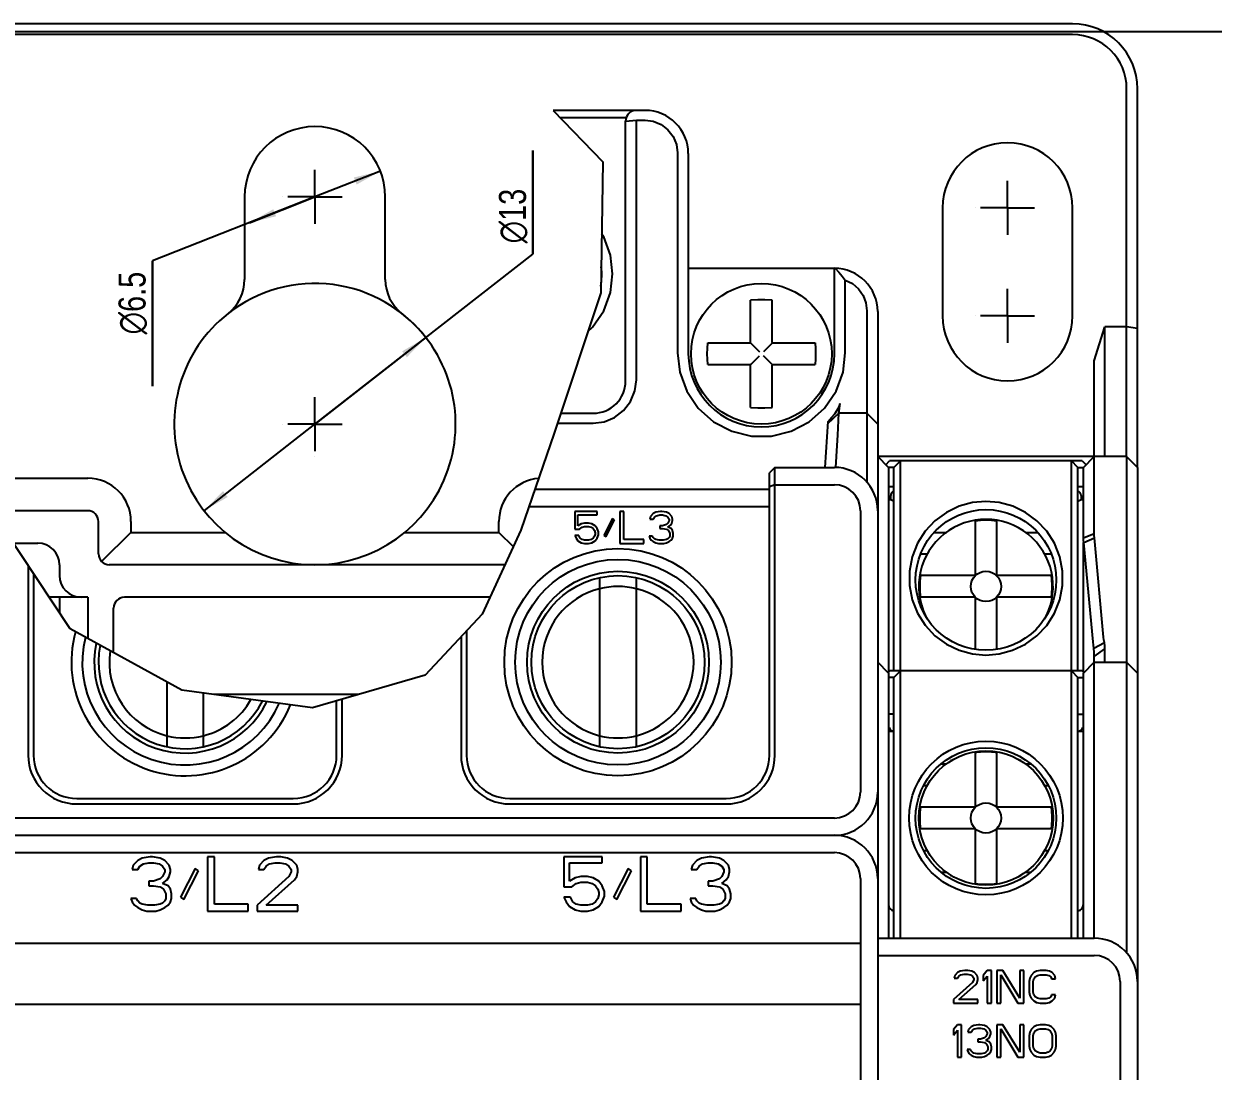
# Model space of a CAD drawing. Header units: millimetres. Extents: x 0 to 6126, y 0 to 4331.
# Drawn here: x 1735.7 to 1790.6, y 2925.1 to 2973.5 of the extents above; entities that cross this region are included whole.
import ezdxf

# ---------------------------------------------------------------- set-up
doc = ezdxf.new("R2010")
doc.units = ezdxf.units.MM
doc.linetypes.add('CENTER', pattern=[2, 1.25, -0.25, 0.25, -0.25])
for name, color, linetype in [('14ALL_DIM', 7, 'Continuous'), ('2ZTD-400-176-1_3_DXF_AXIS', 7, 'Continuous'), ('8ZTD-022-610_DXF_DIMENSION', 7, 'Continuous'), ('8ZTD-022-610DXF_CONTINUOUS_LINE', 7, 'Continuous'), ('8ZTD-024-822DXF_CONTINUOUS_LINE', 7, 'Continuous'), ('8ZTD-315-116DXF_CONTINUOUS_LINE', 7, 'Continuous'), ('8ZTD-557-737DXF_CONTINUOUS_LINE', 7, 'Continuous'), ('8ZTD-571-013DXF_CONTINUOUS_LINE', 7, 'Continuous'), ('8ZTD-574-486DXF_CONTINUOUS_LINE', 7, 'Continuous'), ('8ZTD-907-062DXF_CONTINUOUS_LINE', 7, 'Continuous'), ('GB848-35X19_DXF_CONTINUOUS_LINE', 7, 'Continuous'), ('NC1-35-1__DXF_CONTINUOUS_LINE', 7, 'Continuous'), ('NC1-35-2__DXF_CONTINUOUS_LINE', 7, 'Continuous')]:
    doc.layers.add(name, color=color, linetype=linetype)
doc.styles.add('TEXTSTYLE_1', font='gdt', dxfattribs={"width": 0.8})
doc.dimstyles.new('DIMSTYLE_4', dxfattribs={"dimtxt": 1.25, "dimasz": 1.25, "dimexe": 2, "dimexo": 0.2, "dimtad": 1, "dimtxsty": 'Standard', "dimblk": '_FILLED', "dimblk1": '_FILLED', "dimblk2": '_FILLED', "dimcen": 2.5, "dimclrt": 5, "dimazin": 3, "dimtp": 0.01, "dimtm": 0.01, "dimtfac": 1, "dimtmove": 0, "dimatfit": 2, "dimldrblk": '_FILLED'})

# ---------------------------------------------------------------- blocks, each defined once
blk = doc.blocks.new('*D37')
at = {"color": 0, "linetype": 'ByBlock'}
for points in [[(-405.851, 34.527), (-405.556, 33.3), (-405.23, 33.428)], [(-403.469, 28.479), (-403.765, 29.707), (-404.09, 29.578)]]:
    blk.add_solid(points, dxfattribs=at)
at = {"layer": '8ZTD-022-610_DXF_DIMENSION', "color": 2, "linetype": 'Continuous', "transparency": 16777216}
for p, q in [((-407.618, 39.015), (-413.41, 39.015)), ((-413.41, 39.015), (-407.618, 39.015)), ((-404.66, 31.503), (-407.618, 39.015)), ((-405.851, 34.527), (-404.66, 31.503)), ((-403.469, 28.479), (-404.66, 31.503))]:
    blk.add_line(p, q, dxfattribs=at)
at = {"layer": '8ZTD-022-610_DXF_DIMENSION', "color": 5, "linetype": 'Continuous', "transparency": 16777216, "insert": (-408.118, 40.578), "char_height": 1.25, "width": 4.66667, "attachment_point": 3, "line_spacing_factor": 0.9, "style": 'TEXTSTYLE_1'}
blk.add_mtext('{\\Fgdt;n}\\Ftxt;6.5', dxfattribs=at)
blk = doc.blocks.new('_FILLED')
at = {"color": 0, "linetype": 'ByBlock'}
blk.add_solid([(0, 0), (-1, 0.14), (-1, -0.14)], dxfattribs=at)
blk = doc.blocks.new('*D38')
at = {"color": 0, "linetype": 'ByBlock'}
for points in [[(-419.158, 36.628), (-418.527, 35.535), (-418.251, 35.75)], [(-411.161, 26.379), (-411.792, 27.472), (-412.068, 27.257)]]:
    blk.add_solid(points, dxfattribs=at)
at = {"layer": '8ZTD-022-610_DXF_DIMENSION', "color": 2, "linetype": 'Continuous', "transparency": 16777216}
for p, q in [((-419.158, 36.628), (-415.159, 31.503)), ((-411.161, 26.379), (-415.159, 31.503)), ((-415.159, 31.503), (-407.307, 21.439)), ((-407.307, 21.439), (-402.515, 21.439)), ((-402.515, 21.439), (-407.307, 21.439))]:
    blk.add_line(p, q, dxfattribs=at)
at = {"layer": '8ZTD-022-610_DXF_DIMENSION', "color": 5, "linetype": 'Continuous', "transparency": 16777216, "insert": (-406.807, 23.001), "char_height": 1.25, "width": 3.66667, "attachment_point": 1, "line_spacing_factor": 0.9, "style": 'TEXTSTYLE_1'}
blk.add_mtext('{\\Fgdt;n}\\Ftxt;13', dxfattribs=at)
blk = doc.blocks.new('chin3')
at = {"color": 2, "linetype": 'Continuous'}
for p, q in [((-424.613, 42.817), (-419.925, 45.921)), ((-427.46, 37.645), (-424.613, 42.817)), ((-428.27, 31.618), (-427.46, 37.645)), ((-426.753, 26.404), (-428.27, 31.618)), ((-423.939, 23.777), (-426.753, 26.404)), ((-420.057, 21.997), (-423.939, 23.777)), ((-415.573, 20.457), (-420.057, 21.997)), ((-409.097, 18.301), (-415.573, 20.457)), ((-400.66, 20.491), (-403.041, 18.209)), ((-403.041, 18.209), (-409.097, 18.301))]:
    blk.add_line(p, q, dxfattribs=at)
at = {"layer": '14ALL_DIM', "color": 2, "linetype": 'Continuous'}
blk.add_arc((-415.159, 31.503), 6.5, 307.081, 38.1445, dxfattribs=at)
at = {"layer": '2ZTD-400-176-1_3_DXF_AXIS', "color": 7, "linetype": 'CENTER'}
for p, q in [((-415.159, 31.503), (-415.159, 33.004)), ((-404.66, 31.503), (-404.66, 33.004)), ((-415.159, 31.503), (-416.66, 31.503)), ((-415.159, 31.503), (-413.659, 31.503)), ((-415.159, 31.503), (-415.159, 30.003)), ((-404.66, 31.503), (-406.16, 31.503)), ((-404.66, 31.503), (-403.16, 31.503)), ((-404.66, 31.503), (-404.66, 30.003)), ((-410.16, -0.497), (-410.16, 1.004)), ((-405.16, -0.497), (-405.16, 1.004)), ((-410.16, -0.497), (-411.66, -0.497)), ((-410.16, -0.497), (-408.66, -0.497)), ((-410.16, -0.497), (-410.16, -1.997)), ((-405.16, -0.497), (-406.66, -0.497)), ((-405.16, -0.497), (-403.66, -0.497)), ((-405.16, -0.497), (-405.16, -1.997))]:
    blk.add_line(p, q, dxfattribs=at)
at = {"layer": '8ZTD-022-610DXF_CONTINUOUS_LINE', "color": 7, "linetype": 'Continuous'}
for p, q in [((-397.16, -3.497), (-397.16, 66.503)), ((-396.66, -3.497), (-396.66, 66.503)), ((-417.66, 46.382), (-417.66, 42.003)), ((-419.16, 42.003), (-419.16, 46.077)), ((-420.66, 45.435), (-420.66, 44.303)), ((-423.16, 42.003), (-423.16, 43.779)), ((-423.16, 43.303), (-423.878, 43.303)), ((-421.66, 43.303), (-422.16, 43.303)), ((-423.16, 42.003), (-425.061, 42.003)), ((-420.16, 40.003), (-421.514, 41.357)), ((-421.16, 41.503), (-419.66, 41.503)), ((-425.721, 40.803), (-423.66, 40.803)), ((-421.66, 22.732), (-421.66, 41.003)), ((-423.16, 23.42), (-423.16, 40.303)), ((-419.66, 40.003), (-420.16, 40.003)), ((-420.16, 40.003), (-420.16, 35.656)), ((-427.66, 29.521), (-427.66, 36.154)), ((-404.66, 34.753), (-408.475, 34.753)), ((-408.475, 28.253), (-404.66, 28.253)), ((-420.16, 27.351), (-420.16, 23.003)), ((-420.16, 23.003), (-420.818, 22.346)), ((-420.16, 23.003), (-419.66, 23.003)), ((-405.16, 2.503), (-410.16, 2.503)), ((-410.16, -3.497), (-405.16, -3.497)), ((-416.66, -4.497), (-412.241, -4.497)), ((-412.241, -4.497), (-410.66, -4.997)), ((-416.66, -4.997), (-410.66, -4.997)), ((-410.66, -5.997), (-410.66, -4.997)), ((-416.389, -5.997), (-415.976, -5.997)), ((-415.976, -5.997), (-399.66, -5.997)), ((-410.741, -6.497), (-410.66, -5.997)), ((-417.16, -6.497), (-399.66, -6.497))]:
    blk.add_line(p, q, dxfattribs=at)
blk.add_lwpolyline([(-416.66, -5.997), (-416.631, -5.997), (-416.389, -5.997)], dxfattribs=at)
for centre, radius, start, end in [((-421.66, 44.303), 1, 270, 360), ((-422.16, 42.303), 1, 90, 180), ((-419.66, 42.003), 2, 270, 360), ((-419.66, 42.003), 0.5, 270, 360), ((-421.16, 41.003), 0.5, 90, 180), ((-423.66, 40.303), 0.5, 0, 90), ((-415.159, 31.503), 6.5, 38.1445, 321.8555), ((-408.475, 36.753), 2, 218.1445, 270), ((-404.66, 31.503), 3.25, 270, 90), ((-408.475, 26.253), 2, 90, 141.8555), ((-419.66, 21.003), 2, 4.9687, 90), ((-410.16, -0.497), 3, 90, 270), ((-405.16, -0.497), 3, 270, 90), ((-399.66, -3.497), 3, 270, 360), ((-399.66, -3.497), 2.5, 270, 360)]:
    blk.add_arc(centre, radius, start, end, dxfattribs=at)
at = {"layer": '8ZTD-024-822DXF_CONTINUOUS_LINE', "color": 7, "linetype": 'Continuous'}
for p, q in [((-400.66, 16.253), (-400.66, 20.491)), ((-415.117, 20.305), (-415.117, 18.653)), ((-414.66, 20.153), (-414.66, 18.653)), ((-401.009, 17.13), (-401.009, 20.157)), ((-401.16, 17.153), (-401.117, 16.653)), ((-413.117, 16.653), (-401.117, 16.653)), ((-401.117, 16.653), (-401.117, 16.253)), ((-402.617, 14.753), (-411.867, 14.753)), ((-402.66, 14.253), (-411.91, 14.253)), ((-407.96, 14.253), (-407.96, 7.503)), ((-417.16, 7.937), (-415.032, 7.795)), ((-415.127, 7.801), (-414.66, 7.302)), ((-415.032, 7.795), (-414.854, 7.633)), ((-417.165, 7.436), (-416.66, 7.402)), ((-415.662, 7.352), (-414.66, 7.302)), ((-414.66, 7.302), (-414.204, 7.241)), ((-414.66, 6.003), (-414.66, 7.302)), ((-411.91, 7.503), (-407.96, 7.503)), ((-411.867, 7.003), (-408.503, 7.003)), ((-432.16, 5.503), (-436.16, 5.503)), ((-426.66, 5.003), (-426.16, 5.503)), ((-409.96, 5.503), (-419.16, 5.503)), ((-416.66, 6.003), (-417.85, 6.003)), ((-417.16, 5.003), (-416.66, 5.503)), ((-416.66, -5.997), (-416.66, 5.503)), ((-409.917, 6.003), (-415.662, 6.003)), ((-415.16, 5.503), (-414.66, 6.003)), ((-426.66, 5.003), (-438.91, 5.003)), ((-429.36, 4.803), (-429.36, 5.003)), ((-417.16, 5.003), (-426.583, 5.003)), ((-418.66, 4.903), (-418.66, 5.003)), ((-429.36, -3.997), (-429.36, -3.797)), ((-438.91, -3.997), (-426.66, -3.997)), ((-426.66, -3.997), (-426.16, -4.497)), ((-426.61, -3.997), (-420.629, -3.997)), ((-425.217, -4.444), (-420.629, -4.016)), ((-420.629, -4.016), (-420.418, -4.506)), ((-420.419, -3.997), (-417.16, -3.997)), ((-420.419, -3.997), (-420.208, -4.497)), ((-418.66, -3.997), (-418.66, -3.897)), ((-417.16, -3.997), (-416.66, -4.497)), ((-438.91, -4.497), (-426.427, -4.497)), ((-426.16, -4.497), (-425.89, -4.497)), ((-426.16, -4.497), (-426.16, -5.997)), ((-425.89, -4.497), (-425.544, -4.997)), ((-425.518, -4.477), (-425.246, -4.967)), ((-425.005, -4.934), (-420.418, -4.506)), ((-426.427, -5.997), (-439.6, -5.997)), ((-426.66, -6.497), (-426.16, -5.997)), ((-426.228, -5.996), (-426.427, -5.997)), ((-417.16, -6.497), (-416.66, -5.997)), ((-417.16, -6.497), (-440.91, -6.497))]:
    blk.add_line(p, q, dxfattribs=at)
for points in [[(-410.875, 18.893), (-410.684, 18.68), (-409.922, 18.164), (-409.076, 17.853), (-408.217, 17.753)], [(-415.117, 18.653), (-415.052, 18.148), (-414.855, 17.664), (-414.533, 17.241), (-414.111, 16.918), (-413.625, 16.719), (-413.117, 16.653)], [(-408.217, 17.753), (-407.356, 17.854), (-406.51, 18.164), (-406.369, 18.26)], [(-413.16, 17.153), (-409.16, 17.152), (-405.16, 17.152), (-401.16, 17.153)], [(-401.117, 16.253), (-401.167, 15.87), (-401.316, 15.507), (-401.555, 15.194), (-401.868, 14.953), (-402.232, 14.804), (-402.617, 14.753)], [(-411.867, 14.753), (-412.755, 14.65), (-413.63, 14.329), (-414.418, 13.795), (-415.053, 13.083), (-415.491, 12.248), (-415.714, 11.342), (-415.714, 10.413), (-415.491, 9.507), (-415.052, 8.672), (-414.416, 7.961), (-413.629, 7.427), (-412.754, 7.107), (-411.867, 7.003)], [(-416.66, 7.402), (-416.145, 7.376), (-415.662, 7.352)], [(-414.854, 7.633), (-414.683, 7.49), (-414.519, 7.372)], [(-414.519, 7.372), (-414.361, 7.286), (-414.204, 7.241)], [(-407.961, 7.459), (-408.14, 7.293), (-408.32, 7.141), (-408.502, 7.003)], [(-408.503, 7.003), (-408.667, 6.674), (-408.908, 6.393), (-409.21, 6.18), (-409.554, 6.048), (-409.917, 6.003)], [(-415.662, 6.003), (-416.146, 6.004), (-416.66, 6.003)], [(-420.629, -4.016), (-420.525, -4.001), (-420.419, -3.997)], [(-426.427, -4.497), (-426.228, -4.497), (-426.16, -4.497)], [(-425.89, -4.497), (-425.714, -4.491), (-425.518, -4.477)], [(-425.518, -4.477), (-425.37, -4.459), (-425.217, -4.444)], [(-425.246, -4.967), (-425.128, -4.95), (-425.005, -4.934)], [(-420.418, -4.506), (-420.313, -4.499), (-420.208, -4.497)], [(-420.208, -4.497), (-417.345, -4.497), (-416.66, -4.497)], [(-426.16, -4.997), (-426.093, -4.996), (-425.881, -4.996), (-425.544, -4.997)], [(-425.544, -4.997), (-425.404, -4.988), (-425.246, -4.967)], [(-425.005, -5.997), (-425.472, -5.997), (-425.85, -5.997), (-426.085, -5.997), (-426.228, -5.996)], [(-416.66, -5.997), (-416.974, -5.996), (-425.005, -5.997)]]:
    blk.add_lwpolyline(points, dxfattribs=at)
for centre, radius, start, end in [((-413.16, 18.653), 1.5, 180, 270), ((-408.26, 21.503), 3.25, 260.6711, 276.4706), ((-401.16, 16.653), 0.5, 0, 90), ((-402.66, 16.253), 2, 270, 360), ((-411.91, 10.878), 3.375, 90, 270), ((-409.96, 7.503), 2, 270, 360), ((-437.36, 4.703), 0.3, 90, 170.2008), ((-429.06, 4.703), 0.3, 112.5, 170.2008), ((-419.16, 5.003), 0.5, 329.3636, 360), ((-429.66, 4.803), 0.3, 350.2048, 360), ((-437.36, -3.697), 0.3, 189.7992, 270), ((-429.66, -3.797), 0.3, 0, 9.7952), ((-429.06, -3.697), 0.3, 189.7992, 247.5), ((-419.16, -3.997), 0.5, 0, 30.6364)]:
    blk.add_arc(centre, radius, start, end, dxfattribs=at)
at = {"layer": '8ZTD-315-116DXF_CONTINUOUS_LINE', "color": 7, "linetype": 'Continuous'}
for p, q in [((-439.16, 6.303), (-439.16, 68.703)), ((-434.96, 67.503), (-434.96, 7.503)), ((-434.16, 67.503), (-434.16, 7.503)), ((-441.96, 52.515), (-441.96, 6.303)), ((-437.501, 39.691), (-437.607, 39.483)), ((-437.394, 39.847), (-437.501, 39.691)), ((-437.235, 39.951), (-437.394, 39.847)), ((-437.341, 39.483), (-437.288, 39.587)), ((-437.288, 39.587), (-437.182, 39.691)), ((-437.075, 40.003), (-437.235, 39.951)), ((-437.182, 39.691), (-437.075, 39.743)), ((-437.075, 39.743), (-437.075, 40.003)), ((-435.533, 39.899), (-435.745, 39.951)), ((-435.745, 39.951), (-435.745, 39.691)), ((-435.745, 39.691), (-435.586, 39.587)), ((-435.586, 39.587), (-435.479, 39.431)), ((-435.32, 39.691), (-435.533, 39.899)), ((-435.213, 39.483), (-435.32, 39.691)), ((-437.607, 39.483), (-437.66, 39.274)), ((-437.66, 39.274), (-437.66, 38.858)), ((-437.394, 39.222), (-437.341, 39.483)), ((-437.394, 38.91), (-437.394, 39.222)), ((-436.277, 39.17), (-436.49, 39.17)), ((-436.49, 39.17), (-436.49, 38.962)), ((-436.277, 38.962), (-436.277, 39.17)), ((-435.479, 39.431), (-435.426, 39.17)), ((-435.426, 39.17), (-435.426, 38.962)), ((-435.16, 39.118), (-435.213, 39.483)), ((-435.16, 39.014), (-435.16, 39.118)), ((-437.66, 38.858), (-437.607, 38.649)), ((-437.607, 38.649), (-437.501, 38.441)), ((-437.341, 38.649), (-437.394, 38.91)), ((-437.288, 38.545), (-437.341, 38.649)), ((-437.182, 38.441), (-437.288, 38.545)), ((-436.65, 38.493), (-436.862, 38.389)), ((-436.543, 38.649), (-436.65, 38.493)), ((-436.49, 38.962), (-436.543, 38.649)), ((-436.49, 38.285), (-436.384, 38.545)), ((-436.384, 38.545), (-436.224, 38.337)), ((-436.171, 38.649), (-436.277, 38.962)), ((-436.064, 38.545), (-436.171, 38.649)), ((-435.852, 38.441), (-436.064, 38.545)), ((-435.586, 38.545), (-435.745, 38.441)), ((-435.479, 38.701), (-435.586, 38.545)), ((-435.426, 38.962), (-435.479, 38.701)), ((-435.32, 38.441), (-435.213, 38.649)), ((-435.213, 38.649), (-435.16, 39.014)), ((-437.501, 38.441), (-437.394, 38.285)), ((-437.394, 38.285), (-437.235, 38.181)), ((-437.235, 38.181), (-437.075, 38.128)), ((-437.075, 38.389), (-437.182, 38.441)), ((-436.862, 38.389), (-437.075, 38.389)), ((-437.075, 38.128), (-436.862, 38.128)), ((-436.862, 38.128), (-436.65, 38.181)), ((-436.65, 38.181), (-436.49, 38.285)), ((-436.224, 38.337), (-436.064, 38.233)), ((-436.064, 38.233), (-435.852, 38.181)), ((-435.745, 38.441), (-435.852, 38.441)), ((-435.852, 38.181), (-435.745, 38.181)), ((-435.745, 38.181), (-435.533, 38.233)), ((-435.533, 38.233), (-435.32, 38.441)), ((-437.022, 37.712), (-437.128, 37.556)), ((-437.128, 37.556), (-435.799, 36.878)), ((-435.692, 37.035), (-437.022, 37.712)), ((-435.799, 36.878), (-435.692, 37.035)), ((-435.16, 36.462), (-437.66, 36.462)), ((-437.66, 36.462), (-437.66, 34.587)), ((-435.16, 36.149), (-435.16, 36.462)), ((-437.341, 36.149), (-435.16, 36.149)), ((-437.341, 34.587), (-437.341, 36.149)), ((-437.66, 34.587), (-437.341, 34.587)), ((-437.394, 34.17), (-437.66, 34.17)), ((-437.66, 34.17), (-437.66, 32.295)), ((-436.064, 32.712), (-437.394, 34.17)), ((-435.533, 34.066), (-435.745, 34.118)), ((-435.745, 34.118), (-435.745, 33.858)), ((-437.394, 33.753), (-436.224, 32.451)), ((-437.394, 32.295), (-437.394, 33.753)), ((-435.745, 33.858), (-435.586, 33.753)), ((-435.586, 33.753), (-435.479, 33.597)), ((-435.32, 33.858), (-435.533, 34.066)), ((-435.479, 33.597), (-435.426, 33.337)), ((-435.213, 33.649), (-435.32, 33.858)), ((-435.16, 33.285), (-435.213, 33.649)), ((-435.426, 33.128), (-435.479, 32.868)), ((-435.426, 33.337), (-435.426, 33.128)), ((-435.213, 32.764), (-435.16, 33.076)), ((-435.16, 33.076), (-435.16, 33.285)), ((-436.224, 32.451), (-436.064, 32.347)), ((-435.852, 32.608), (-436.064, 32.712)), ((-435.745, 32.608), (-435.852, 32.608)), ((-435.586, 32.712), (-435.745, 32.608)), ((-435.479, 32.868), (-435.586, 32.712)), ((-435.533, 32.347), (-435.32, 32.556)), ((-435.32, 32.556), (-435.213, 32.764)), ((-437.66, 32.295), (-437.394, 32.295)), ((-436.064, 32.347), (-435.852, 32.295)), ((-435.852, 32.295), (-435.745, 32.295)), ((-435.745, 32.295), (-435.533, 32.347)), ((-437.235, 19.899), (-437.447, 19.743)), ((-437.022, 20.003), (-437.235, 19.899)), ((-437.022, 19.691), (-437.022, 20.003)), ((-435.16, 20.003), (-436.543, 20.003)), ((-436.543, 20.003), (-436.543, 19.639)), ((-435.16, 18.233), (-435.16, 20.003)), ((-437.607, 19.483), (-437.66, 19.222)), ((-437.447, 19.743), (-437.607, 19.483)), ((-437.394, 19.222), (-437.341, 19.431)), ((-437.341, 19.431), (-437.235, 19.587)), ((-437.235, 19.587), (-437.022, 19.691)), ((-436.543, 19.639), (-436.384, 19.431)), ((-436.384, 19.431), (-436.33, 19.222)), ((-436.277, 19.743), (-435.426, 19.743)), ((-436.118, 19.483), (-436.277, 19.743)), ((-436.064, 19.222), (-436.118, 19.483)), ((-435.426, 19.743), (-435.426, 18.233)), ((-437.66, 19.222), (-437.66, 18.91)), ((-437.66, 18.91), (-437.607, 18.649)), ((-437.394, 18.91), (-437.394, 19.222)), ((-437.341, 18.701), (-437.394, 18.91)), ((-437.235, 18.545), (-437.341, 18.701)), ((-436.384, 18.701), (-436.49, 18.545)), ((-436.33, 18.91), (-436.384, 18.701)), ((-436.33, 19.222), (-436.33, 18.91)), ((-436.118, 18.649), (-436.064, 18.91)), ((-436.064, 18.91), (-436.064, 19.222)), ((-437.607, 18.649), (-437.447, 18.389)), ((-437.447, 18.389), (-437.235, 18.233)), ((-437.075, 18.441), (-437.235, 18.545)), ((-437.235, 18.233), (-436.969, 18.128)), ((-436.916, 18.389), (-437.075, 18.441)), ((-436.809, 18.389), (-436.916, 18.389)), ((-436.65, 18.441), (-436.809, 18.389)), ((-436.756, 18.128), (-436.49, 18.233)), ((-436.49, 18.545), (-436.65, 18.441)), ((-436.49, 18.233), (-436.277, 18.389)), ((-436.277, 18.389), (-436.118, 18.649)), ((-435.426, 18.233), (-435.16, 18.233)), ((-437.022, 17.712), (-437.128, 17.556)), ((-435.692, 17.035), (-437.022, 17.712)), ((-436.969, 18.128), (-436.756, 18.128)), ((-437.128, 17.556), (-435.799, 16.878)), ((-435.799, 16.878), (-435.692, 17.035)), ((-435.16, 16.462), (-437.66, 16.462)), ((-437.66, 16.462), (-437.66, 14.587)), ((-437.341, 16.149), (-435.16, 16.149)), ((-437.341, 14.587), (-437.341, 16.149)), ((-435.16, 16.149), (-435.16, 16.462)), ((-437.66, 14.587), (-437.341, 14.587)), ((-437.501, 13.858), (-437.607, 13.649)), ((-437.394, 14.014), (-437.501, 13.858)), ((-437.235, 14.118), (-437.394, 14.014)), ((-437.341, 13.649), (-437.288, 13.753)), ((-437.288, 13.753), (-437.182, 13.858)), ((-437.075, 14.17), (-437.235, 14.118)), ((-437.182, 13.858), (-437.075, 13.91)), ((-437.075, 13.91), (-437.075, 14.17)), ((-435.533, 14.066), (-435.745, 14.118)), ((-435.745, 14.118), (-435.745, 13.858)), ((-435.745, 13.858), (-435.586, 13.753)), ((-435.586, 13.753), (-435.479, 13.597)), ((-435.32, 13.858), (-435.533, 14.066)), ((-435.213, 13.649), (-435.32, 13.858)), ((-437.607, 13.649), (-437.66, 13.441)), ((-437.66, 13.441), (-437.66, 13.024)), ((-437.394, 13.389), (-437.341, 13.649)), ((-437.394, 13.076), (-437.394, 13.389)), ((-436.277, 13.337), (-436.49, 13.337)), ((-436.49, 13.337), (-436.49, 13.128)), ((-436.277, 13.128), (-436.277, 13.337)), ((-435.479, 13.597), (-435.426, 13.337)), ((-435.426, 13.337), (-435.426, 13.128)), ((-435.16, 13.285), (-435.213, 13.649)), ((-435.16, 13.181), (-435.16, 13.285)), ((-437.66, 13.024), (-437.607, 12.816)), ((-437.607, 12.816), (-437.501, 12.608)), ((-437.341, 12.816), (-437.394, 13.076)), ((-437.288, 12.712), (-437.341, 12.816)), ((-437.182, 12.608), (-437.288, 12.712)), ((-436.65, 12.66), (-436.862, 12.556)), ((-436.543, 12.816), (-436.65, 12.66)), ((-436.49, 13.128), (-436.543, 12.816)), ((-436.49, 12.451), (-436.384, 12.712)), ((-436.384, 12.712), (-436.224, 12.503)), ((-436.171, 12.816), (-436.277, 13.128)), ((-436.064, 12.712), (-436.171, 12.816)), ((-435.852, 12.608), (-436.064, 12.712)), ((-435.586, 12.712), (-435.745, 12.608)), ((-435.479, 12.868), (-435.586, 12.712)), ((-435.426, 13.128), (-435.479, 12.868)), ((-435.32, 12.608), (-435.213, 12.816)), ((-435.213, 12.816), (-435.16, 13.181)), ((-437.501, 12.608), (-437.394, 12.451)), ((-437.394, 12.451), (-437.235, 12.347)), ((-437.235, 12.347), (-437.075, 12.295)), ((-437.075, 12.556), (-437.182, 12.608)), ((-436.862, 12.556), (-437.075, 12.556)), ((-437.075, 12.295), (-436.862, 12.295)), ((-436.862, 12.295), (-436.65, 12.347)), ((-436.65, 12.347), (-436.49, 12.451)), ((-436.224, 12.503), (-436.064, 12.399)), ((-436.064, 12.399), (-435.852, 12.347)), ((-435.745, 12.608), (-435.852, 12.608)), ((-435.852, 12.347), (-435.745, 12.347)), ((-435.745, 12.347), (-435.533, 12.399)), ((-435.533, 12.399), (-435.32, 12.608)), ((-436.16, 6.303), (-484.16, 6.303)), ((-436.16, 5.503), (-484.16, 5.503)), ((-439.71, 5.503), (-439.71, -4.497)), ((-438.91, 5.503), (-438.91, -4.497)), ((-428.56, 4.753), (-428.56, 4.953)), ((-426.86, 4.769), (-426.86, 5.003)), ((-426.635, 5.028), (-426.56, 4.953)), ((-426.56, -3.947), (-426.56, 4.953)), ((-418.06, 4.753), (-418.06, 5.003)), ((-417.16, 4.753), (-417.16, 5.003)), ((-417.035, 5.128), (-416.86, 4.953)), ((-416.86, -3.947), (-416.86, 4.953)), ((-438.91, 4.753), (-426.86, 4.753)), ((-438.91, 4.453), (-426.338, 4.453)), ((-426.86, 4.753), (-426.56, 4.453)), ((-426.56, 4.753), (-417.16, 4.753)), ((-426.338, 4.453), (-416.86, 4.453)), ((-417.16, 4.753), (-416.86, 4.453)), ((-417.16, 4.753), (-416.86, 4.453)), ((-443.166, 1.816), (-444.41, 1.816)), ((-444.41, 1.816), (-444.41, 1.628)), ((-443.134, 2.003), (-443.389, 2.003)), ((-443.389, 2.003), (-443.166, 1.816)), ((-442.91, 1.816), (-443.134, 2.003)), ((-442.91, 1.628), (-442.91, 1.816)), ((-441.751, 2.003), (-441.91, 2.003)), ((-441.91, 2.003), (-441.91, 0.878)), ((-440.953, 1.128), (-441.751, 2.003)), ((-441.751, 1.753), (-441.049, 0.972)), ((-441.751, 0.878), (-441.751, 1.753)), ((-440.634, 1.941), (-440.761, 1.972)), ((-440.761, 1.972), (-440.761, 1.816)), ((-440.761, 1.816), (-440.666, 1.753)), ((-440.666, 1.753), (-440.602, 1.66)), ((-440.506, 1.816), (-440.634, 1.941)), ((-440.602, 1.66), (-440.57, 1.503)), ((-440.442, 1.691), (-440.506, 1.816)), ((-440.41, 1.472), (-440.442, 1.691)), ((-444.41, 1.628), (-442.91, 1.628)), ((-444.314, 1.191), (-444.378, 1.066)), ((-444.251, 1.285), (-444.314, 1.191)), ((-444.155, 1.347), (-444.251, 1.285)), ((-444.219, 1.066), (-444.187, 1.128)), ((-444.187, 1.128), (-444.123, 1.191)), ((-444.059, 1.378), (-444.155, 1.347)), ((-444.123, 1.191), (-444.059, 1.222)), ((-444.059, 1.222), (-444.059, 1.378)), ((-443.134, 1.316), (-443.261, 1.347)), ((-443.261, 1.347), (-443.261, 1.191)), ((-443.261, 1.191), (-443.166, 1.128)), ((-443.166, 1.128), (-443.102, 1.035)), ((-443.006, 1.191), (-443.134, 1.316)), ((-442.942, 1.066), (-443.006, 1.191)), ((-440.825, 1.066), (-440.953, 1.128)), ((-440.666, 1.128), (-440.761, 1.066)), ((-440.602, 1.222), (-440.666, 1.128)), ((-440.57, 1.378), (-440.602, 1.222)), ((-440.57, 1.503), (-440.57, 1.378)), ((-440.506, 1.035), (-440.442, 1.16)), ((-440.442, 1.16), (-440.41, 1.347)), ((-440.41, 1.347), (-440.41, 1.472)), ((-444.378, 1.066), (-444.41, 0.941)), ((-444.41, 0.941), (-444.41, 0.691)), ((-444.41, 0.691), (-444.378, 0.566)), ((-444.378, 0.566), (-444.314, 0.441)), ((-444.251, 0.91), (-444.219, 1.066)), ((-444.251, 0.722), (-444.251, 0.91)), ((-444.219, 0.566), (-444.251, 0.722)), ((-444.187, 0.503), (-444.219, 0.566)), ((-443.74, 0.566), (-443.804, 0.472)), ((-443.708, 0.753), (-443.74, 0.566)), ((-443.58, 0.878), (-443.708, 0.878)), ((-443.708, 0.878), (-443.708, 0.753)), ((-443.58, 0.753), (-443.58, 0.878)), ((-443.517, 0.566), (-443.58, 0.753)), ((-443.453, 0.503), (-443.517, 0.566)), ((-443.102, 0.597), (-443.166, 0.503)), ((-443.102, 1.035), (-443.07, 0.878)), ((-443.07, 0.753), (-443.102, 0.597)), ((-443.07, 0.878), (-443.07, 0.753)), ((-443.006, 0.441), (-442.942, 0.566)), ((-442.91, 0.847), (-442.942, 1.066)), ((-442.942, 0.566), (-442.91, 0.785)), ((-442.91, 0.785), (-442.91, 0.847)), ((-441.91, 0.878), (-441.751, 0.878)), ((-441.049, 0.972), (-440.953, 0.91)), ((-440.953, 0.91), (-440.825, 0.878)), ((-440.634, 0.628), (-440.889, 0.628)), ((-440.889, 0.628), (-440.666, 0.441)), ((-440.761, 1.066), (-440.825, 1.066)), ((-440.825, 0.878), (-440.761, 0.878)), ((-440.761, 0.878), (-440.634, 0.91)), ((-440.634, 0.91), (-440.506, 1.035)), ((-440.41, 0.441), (-440.634, 0.628)), ((-442.91, 0.003), (-444.41, 0.003)), ((-444.41, 0.003), (-444.41, -0.184)), ((-444.314, 0.441), (-444.251, 0.347)), ((-444.251, 0.347), (-444.155, 0.285)), ((-444.123, 0.441), (-444.187, 0.503)), ((-444.155, 0.285), (-444.059, 0.253)), ((-444.059, 0.41), (-444.123, 0.441)), ((-443.932, 0.41), (-444.059, 0.41)), ((-444.059, 0.253), (-443.932, 0.253)), ((-443.804, 0.472), (-443.932, 0.41)), ((-443.932, 0.253), (-443.804, 0.285)), ((-443.804, 0.285), (-443.708, 0.347)), ((-443.708, 0.347), (-443.644, 0.503)), ((-443.644, 0.503), (-443.549, 0.378)), ((-443.549, 0.378), (-443.453, 0.316)), ((-443.325, 0.441), (-443.453, 0.503)), ((-443.453, 0.316), (-443.325, 0.285)), ((-443.261, 0.441), (-443.325, 0.441)), ((-443.325, 0.285), (-443.261, 0.285)), ((-443.166, 0.503), (-443.261, 0.441)), ((-443.261, 0.285), (-443.134, 0.316)), ((-443.134, 0.316), (-443.006, 0.441)), ((-442.91, -0.278), (-442.91, 0.003)), ((-440.666, 0.441), (-441.91, 0.441)), ((-441.91, 0.441), (-441.91, 0.253)), ((-441.91, 0.253), (-440.41, 0.253)), ((-440.41, 0.003), (-441.91, 0.003)), ((-441.91, 0.003), (-441.91, -0.184)), ((-440.41, 0.253), (-440.41, 0.441)), ((-440.41, -0.278), (-440.41, 0.003)), ((-444.41, -0.184), (-443.102, -0.184)), ((-443.102, -0.184), (-444.41, -0.965)), ((-444.187, -1.059), (-442.91, -0.278)), ((-441.91, -0.184), (-440.602, -0.184)), ((-440.602, -0.184), (-441.91, -0.965)), ((-441.687, -1.059), (-440.41, -0.278)), ((-444.41, -0.965), (-444.41, -1.247)), ((-442.91, -1.059), (-444.187, -1.059)), ((-442.91, -1.247), (-442.91, -1.059)), ((-441.91, -0.965), (-441.91, -1.247)), ((-440.41, -1.059), (-441.687, -1.059)), ((-440.41, -1.247), (-440.41, -1.059)), ((-444.41, -1.247), (-442.91, -1.247)), ((-444.187, -1.59), (-444.314, -1.715)), ((-444.059, -1.528), (-444.187, -1.59)), ((-443.9, -1.497), (-444.059, -1.528)), ((-443.421, -1.497), (-443.9, -1.497)), ((-443.261, -1.528), (-443.421, -1.497)), ((-443.134, -1.59), (-443.261, -1.528)), ((-443.006, -1.715), (-443.134, -1.59)), ((-441.91, -1.247), (-440.41, -1.247)), ((-441.687, -1.59), (-441.814, -1.715)), ((-441.559, -1.528), (-441.687, -1.59)), ((-441.4, -1.497), (-441.559, -1.528)), ((-440.921, -1.497), (-441.4, -1.497)), ((-440.761, -1.528), (-440.921, -1.497)), ((-440.634, -1.59), (-440.761, -1.528)), ((-440.506, -1.715), (-440.634, -1.59)), ((-444.378, -1.84), (-444.41, -1.997)), ((-444.41, -1.997), (-444.41, -2.247)), ((-444.314, -1.715), (-444.378, -1.84)), ((-444.219, -1.997), (-444.187, -1.872)), ((-444.219, -2.247), (-444.219, -1.997)), ((-444.187, -1.872), (-444.123, -1.778)), ((-444.123, -1.778), (-444.027, -1.715)), ((-444.027, -1.715), (-443.9, -1.684)), ((-443.9, -1.684), (-443.421, -1.684)), ((-443.421, -1.684), (-443.293, -1.715)), ((-443.293, -1.715), (-443.197, -1.778)), ((-443.197, -1.778), (-443.134, -1.872)), ((-443.134, -1.872), (-443.102, -1.997)), ((-443.102, -1.997), (-443.102, -2.247)), ((-442.942, -1.84), (-443.006, -1.715)), ((-442.91, -1.997), (-442.942, -1.84)), ((-442.91, -2.247), (-442.91, -1.997)), ((-441.878, -1.84), (-441.91, -1.997)), ((-441.91, -1.997), (-441.91, -2.278)), ((-441.814, -1.715), (-441.878, -1.84)), ((-441.719, -1.997), (-441.687, -1.872)), ((-441.719, -2.278), (-441.719, -1.997)), ((-441.687, -1.872), (-441.623, -1.778)), ((-441.623, -1.778), (-441.527, -1.715)), ((-441.527, -1.715), (-441.4, -1.684)), ((-441.4, -1.684), (-440.921, -1.684)), ((-440.921, -1.684), (-440.793, -1.715)), ((-440.793, -1.715), (-440.697, -1.778)), ((-440.697, -1.778), (-440.634, -1.872)), ((-440.634, -1.872), (-440.602, -1.997)), ((-440.602, -1.997), (-440.602, -2.278)), ((-440.442, -1.84), (-440.506, -1.715)), ((-440.41, -1.997), (-440.442, -1.84)), ((-440.41, -2.278), (-440.41, -1.997)), ((-444.41, -2.247), (-444.378, -2.403)), ((-444.378, -2.403), (-444.314, -2.528)), ((-444.314, -2.528), (-444.187, -2.653)), ((-444.187, -2.372), (-444.219, -2.247)), ((-444.123, -2.465), (-444.187, -2.372)), ((-444.187, -2.653), (-444.059, -2.715)), ((-444.027, -2.528), (-444.123, -2.465)), ((-444.059, -2.715), (-443.9, -2.747)), ((-443.9, -2.559), (-444.027, -2.528)), ((-443.421, -2.559), (-443.9, -2.559)), ((-443.9, -2.747), (-443.421, -2.747)), ((-443.293, -2.528), (-443.421, -2.559)), ((-443.421, -2.747), (-443.261, -2.715)), ((-443.197, -2.465), (-443.293, -2.528)), ((-443.261, -2.715), (-443.134, -2.653)), ((-443.134, -2.372), (-443.197, -2.465)), ((-443.102, -2.247), (-443.134, -2.372)), ((-443.134, -2.653), (-443.006, -2.528)), ((-443.006, -2.528), (-442.942, -2.403)), ((-442.942, -2.403), (-442.91, -2.247)), ((-441.91, -2.278), (-441.878, -2.434)), ((-441.878, -2.434), (-441.814, -2.559)), ((-441.814, -2.559), (-441.687, -2.684)), ((-441.687, -2.403), (-441.719, -2.278)), ((-441.623, -2.497), (-441.687, -2.403)), ((-441.687, -2.684), (-441.527, -2.715)), ((-441.527, -2.528), (-441.623, -2.497)), ((-441.527, -2.715), (-441.527, -2.528)), ((-440.697, -2.497), (-440.793, -2.528)), ((-440.793, -2.528), (-440.793, -2.715)), ((-440.793, -2.715), (-440.634, -2.684)), ((-440.634, -2.403), (-440.697, -2.497)), ((-440.602, -2.278), (-440.634, -2.403)), ((-440.634, -2.684), (-440.506, -2.559)), ((-440.506, -2.559), (-440.442, -2.434)), ((-440.442, -2.434), (-440.41, -2.278)), ((-438.91, -3.447), (-416.86, -3.447)), ((-438.91, -3.747), (-426.86, -3.747)), ((-428.56, -3.747), (-428.56, -3.947)), ((-426.56, -3.447), (-426.86, -3.747)), ((-426.86, -3.762), (-426.86, -3.997)), ((-426.56, -3.747), (-417.16, -3.747)), ((-418.06, -3.997), (-418.06, -3.747)), ((-417.16, -3.747), (-416.86, -3.447)), ((-417.16, -3.747), (-417.16, -3.997)), ((-426.56, -3.947), (-426.635, -4.022)), ((-416.86, -3.947), (-417.035, -4.122)), ((-440.91, -5.697), (-479.41, -5.697)), ((-440.91, -6.497), (-479.41, -6.497))]:
    blk.add_line(p, q, dxfattribs=at)
for points in [[(-426.86, 4.753), (-426.86, 4.757), (-426.86, 4.769)], [(-418.733, 0.503), (-418.787, 1.121), (-418.954, 1.738), (-419.237, 2.327), (-419.627, 2.859), (-420.109, 3.31), (-420.667, 3.664), (-421.286, 3.911), (-421.946, 4.037), (-422.619, 4.037), (-423.279, 3.911), (-423.898, 3.664), (-424.456, 3.31), (-424.938, 2.859), (-425.328, 2.327), (-425.611, 1.738), (-425.778, 1.121), (-425.833, 0.503)], [(-425.833, 0.503), (-425.778, -0.114), (-425.611, -0.731), (-425.328, -1.32), (-424.938, -1.852), (-424.457, -2.303), (-423.899, -2.657), (-423.279, -2.904), (-422.619, -3.031), (-421.946, -3.031), (-421.286, -2.904), (-420.667, -2.658), (-420.109, -2.303), (-419.627, -1.853), (-419.237, -1.321), (-418.954, -0.732), (-418.787, -0.114), (-418.733, 0.503)], [(-426.86, -3.747), (-426.86, -3.751), (-426.86, -3.762)]]:
    blk.add_lwpolyline(points, dxfattribs=at)
for centre, radius in [((-433.36, 0.503), 3.55), ((-433.36, 0.503), 3.25), ((-422.36, 0.503), 3.25)]:
    blk.add_circle(centre, radius, dxfattribs=at)
for centre, radius, start, end in [((-436.16, 7.503), 2, 270, 360), ((-436.16, 7.503), 1.2, 270, 360), ((-428.26, 4.953), 0.3, 170.2918, 180), ((-428.26, -3.947), 0.3, 180, 189.7082), ((-440.91, -4.497), 2, 270, 360), ((-440.91, -4.497), 1.2, 270, 360)]:
    blk.add_arc(centre, radius, start, end, dxfattribs=at)
at = {"layer": '8ZTD-557-737DXF_CONTINUOUS_LINE', "color": 7, "linetype": 'Continuous'}
for p, q in [((-418.672, 4.903), (-418.46, 4.903)), ((-418.46, -3.897), (-418.68, -3.897))]:
    blk.add_line(p, q, dxfattribs=at)
for centre, start, end in [((-418.46, 4.703), 14.5656, 90), ((-418.46, -3.697), 270, 345.4344)]:
    blk.add_arc(centre, 0.2, start, end, dxfattribs=at)
at = {"layer": '8ZTD-571-013DXF_CONTINUOUS_LINE', "color": 7, "linetype": 'Continuous'}
for p, q in [((-433.36, 7.503), (-433.36, 67.503)), ((-421.689, 44.753), (-430.46, 44.753)), ((-422.066, 44.503), (-430.46, 44.503)), ((-432.71, 42.503), (-432.71, 32.503)), ((-432.46, 42.503), (-432.46, 32.503)), ((-430.46, 30.503), (-427.946, 30.503)), ((-430.46, 30.253), (-427.873, 30.253)), ((-424.985, 24.753), (-430.46, 24.753)), ((-424.717, 24.503), (-430.46, 24.503)), ((-432.71, 22.503), (-432.71, 12.503)), ((-432.46, 22.503), (-432.46, 12.503)), ((-418.96, 21.62), (-418.96, 10.503)), ((-418.16, 21.346), (-418.16, 10.503)), ((-420.552, 19.35), (-420.646, 19.196)), ((-420.426, 19.442), (-420.552, 19.35)), ((-420.489, 19.165), (-420.426, 19.257)), ((-420.3, 19.503), (-420.426, 19.442)), ((-420.426, 19.257), (-420.3, 19.319)), ((-420.3, 19.319), (-420.3, 19.503)), ((-419.201, 19.503), (-420.018, 19.503)), ((-420.018, 19.503), (-420.018, 19.288)), ((-420.018, 19.288), (-419.924, 19.165)), ((-419.861, 19.35), (-419.358, 19.35)), ((-419.767, 19.196), (-419.861, 19.35)), ((-419.358, 19.35), (-419.358, 18.458)), ((-419.201, 18.458), (-419.201, 19.503)), ((-420.646, 19.196), (-420.677, 19.042)), ((-420.677, 19.042), (-420.677, 18.858)), ((-420.677, 18.858), (-420.646, 18.704)), ((-420.646, 18.704), (-420.552, 18.55)), ((-420.52, 19.042), (-420.489, 19.165)), ((-420.52, 18.858), (-420.52, 19.042)), ((-420.489, 18.735), (-420.52, 18.858)), ((-420.426, 18.642), (-420.489, 18.735)), ((-419.924, 18.735), (-419.986, 18.642)), ((-419.924, 19.165), (-419.892, 19.042)), ((-419.892, 18.858), (-419.924, 18.735)), ((-419.892, 19.042), (-419.892, 18.858)), ((-419.861, 18.55), (-419.767, 18.704)), ((-419.735, 19.042), (-419.767, 19.196)), ((-419.767, 18.704), (-419.735, 18.858)), ((-419.735, 18.858), (-419.735, 19.042)), ((-420.552, 18.55), (-420.426, 18.458)), ((-420.332, 18.581), (-420.426, 18.642)), ((-420.426, 18.458), (-420.269, 18.396)), ((-420.3, 18.15), (-420.363, 18.058)), ((-420.238, 18.55), (-420.332, 18.581)), ((-419.515, 17.751), (-420.3, 18.15)), ((-420.269, 18.396), (-420.143, 18.396)), ((-420.175, 18.55), (-420.238, 18.55)), ((-420.081, 18.581), (-420.175, 18.55)), ((-420.143, 18.396), (-419.986, 18.458)), ((-419.986, 18.642), (-420.081, 18.581)), ((-419.986, 18.458), (-419.861, 18.55)), ((-419.358, 18.458), (-419.201, 18.458)), ((-420.363, 18.058), (-419.578, 17.658)), ((-419.578, 17.658), (-419.515, 17.751)), ((-419.201, 17.412), (-420.677, 17.412)), ((-420.677, 17.412), (-420.677, 16.305)), ((-420.489, 17.228), (-419.201, 17.228)), ((-420.489, 16.305), (-420.489, 17.228)), ((-419.201, 17.228), (-419.201, 17.412)), ((-420.677, 16.305), (-420.489, 16.305)), ((-420.52, 15.967), (-420.583, 15.875)), ((-420.426, 16.029), (-420.52, 15.967)), ((-420.332, 16.059), (-420.426, 16.029)), ((-420.332, 15.906), (-420.332, 16.059)), ((-419.421, 15.998), (-419.547, 16.029)), ((-419.547, 16.029), (-419.547, 15.875)), ((-419.295, 15.875), (-419.421, 15.998)), ((-420.646, 15.752), (-420.677, 15.629)), ((-420.677, 15.629), (-420.677, 15.383)), ((-420.583, 15.875), (-420.646, 15.752)), ((-420.52, 15.598), (-420.489, 15.752)), ((-420.52, 15.414), (-420.52, 15.598)), ((-420.489, 15.26), (-420.52, 15.414)), ((-420.489, 15.752), (-420.457, 15.813)), ((-420.457, 15.813), (-420.395, 15.875)), ((-420.395, 15.875), (-420.332, 15.906)), ((-419.986, 15.444), (-420.018, 15.26)), ((-419.861, 15.567), (-419.986, 15.567)), ((-419.986, 15.567), (-419.986, 15.444)), ((-419.861, 15.444), (-419.861, 15.567)), ((-419.798, 15.26), (-419.861, 15.444)), ((-419.547, 15.875), (-419.452, 15.813)), ((-419.452, 15.813), (-419.39, 15.721)), ((-419.39, 15.721), (-419.358, 15.567)), ((-419.358, 15.444), (-419.39, 15.291)), ((-419.358, 15.567), (-419.358, 15.444)), ((-419.233, 15.752), (-419.295, 15.875)), ((-419.201, 15.537), (-419.233, 15.752)), ((-419.233, 15.26), (-419.201, 15.475)), ((-419.201, 15.475), (-419.201, 15.537)), ((-420.677, 15.383), (-420.646, 15.26)), ((-420.646, 15.26), (-420.583, 15.137)), ((-420.583, 15.137), (-420.52, 15.045)), ((-420.52, 15.045), (-420.426, 14.983)), ((-420.457, 15.198), (-420.489, 15.26)), ((-420.395, 15.137), (-420.457, 15.198)), ((-420.426, 14.983), (-420.332, 14.952)), ((-420.332, 15.106), (-420.395, 15.137)), ((-420.206, 15.106), (-420.332, 15.106)), ((-420.332, 14.952), (-420.206, 14.952)), ((-420.081, 15.168), (-420.206, 15.106)), ((-420.206, 14.952), (-420.081, 14.983)), ((-420.018, 15.26), (-420.081, 15.168)), ((-420.081, 14.983), (-419.986, 15.045)), ((-419.986, 15.045), (-419.924, 15.198)), ((-419.924, 15.198), (-419.829, 15.075)), ((-419.829, 15.075), (-419.735, 15.014)), ((-419.735, 15.198), (-419.798, 15.26)), ((-419.609, 15.137), (-419.735, 15.198)), ((-419.735, 15.014), (-419.609, 14.983)), ((-419.547, 15.137), (-419.609, 15.137)), ((-419.609, 14.983), (-419.547, 14.983)), ((-419.452, 15.198), (-419.547, 15.137)), ((-419.547, 14.983), (-419.421, 15.014)), ((-419.39, 15.291), (-419.452, 15.198)), ((-419.421, 15.014), (-419.295, 15.137)), ((-419.295, 15.137), (-419.233, 15.26)), ((-430.46, 10.503), (-417.41, 10.503)), ((-417.96, 10.253), (-418.064, 10.503)), ((-417.16, 10.253), (-417.41, 10.503)), ((-430.46, 10.253), (-417.16, 10.253)), ((-417.96, 10.253), (-417.96, 7.503)), ((-417.16, 10.253), (-417.16, 7.503)), ((-419.16, 6.303), (-432.16, 6.303)), ((-419.16, 5.503), (-432.16, 5.503))]:
    blk.add_line(p, q, dxfattribs=at)
for radius in [5.25, 4.75]:
    blk.add_circle((-426.16, 17.503), radius, dxfattribs=at)
for centre, radius, start, end in [((-430.46, 42.503), 2.25, 90, 180), ((-430.46, 42.503), 2, 90, 180), ((-426.16, 37.503), 5.25, 74.4586, 247.9257), ((-426.16, 37.503), 4.75, 75.887, 246.3711), ((-430.46, 32.503), 2.25, 180, 270), ((-430.46, 32.503), 2, 180, 270), ((-430.46, 22.503), 2.25, 90, 180), ((-430.46, 22.503), 2, 90, 180), ((-430.46, 12.503), 2.25, 180, 270), ((-430.46, 12.503), 2, 180, 270), ((-432.16, 7.503), 2, 180, 270), ((-432.16, 7.503), 1.2, 180, 270), ((-419.16, 7.503), 2, 270, 360), ((-419.16, 7.503), 1.2, 270, 360)]:
    blk.add_arc(centre, radius, start, end, dxfattribs=at)
at = {"layer": '8ZTD-574-486DXF_CONTINUOUS_LINE', "color": 7, "linetype": 'Continuous'}
blk.add_circle((-426.16, 17.503), 4.2, dxfattribs=at)
blk.add_arc((-426.16, 37.503), 4.2, 77.8673, 244.2119, dxfattribs=at)
at = {"layer": '8ZTD-907-062DXF_CONTINUOUS_LINE', "color": 7, "linetype": 'Continuous'}
for p, q in [((-427.07, 38.353), (-430.069, 38.353)), ((-430.069, 36.653), (-427.593, 36.653)), ((-422.252, 18.353), (-430.069, 18.353)), ((-430.069, 16.653), (-422.252, 16.653))]:
    blk.add_line(p, q, dxfattribs=at)
blk.add_circle((-426.16, 17.503), 4, dxfattribs=at)
for centre, radius, start, end in [((-426.16, 37.503), 4, 78.7272, 243.2715), ((-426.16, 37.503), 3.5, 81.3367, 165.9448), ((-426.16, 37.503), 3.5, 194.0552, 240.417), ((-426.16, 17.503), 3.5, 14.0552, 165.9448), ((-426.16, 17.503), 3.5, 194.0552, 345.9448)]:
    blk.add_arc(centre, radius, start, end, dxfattribs=at)
at = {"layer": '8ZTD-907-062DXF_CONTINUOUS_LINE', "color": 2, "linetype": 'Continuous'}
for centre, start, end in [((-426.16, 37.503), 165.9448, 194.0552), ((-426.16, 17.503), 165.9448, 194.0552), ((-426.16, 17.503), 345.9448, 14.0552)]:
    blk.add_arc(centre, 3.5, start, end, dxfattribs=at)
at = {"layer": 'GB848-35X19_DXF_CONTINUOUS_LINE', "color": 7, "linetype": 'Continuous'}
for p, q in [((-412.41, 13.358), (-412.41, 11.408)), ((-411.41, 13.358), (-411.41, 11.408)), ((-414.39, 11.378), (-412.44, 11.378)), ((-411.38, 11.378), (-409.43, 11.378)), ((-412.419, 10.37), (-412.004, 10.784)), ((-411.401, 10.37), (-411.816, 10.784)), ((-414.39, 10.378), (-412.44, 10.378)), ((-412.41, 10.348), (-412.41, 8.399)), ((-411.41, 10.348), (-411.41, 8.399)), ((-411.38, 10.378), (-409.43, 10.378))]:
    blk.add_line(p, q, dxfattribs=at)
for points in [[(-412.41, 13.358), (-412.161, 13.373), (-411.91, 13.378)], [(-411.91, 13.378), (-411.659, 13.373), (-411.41, 13.358)], [(-414.39, 11.378), (-414.408, 11.045), (-414.408, 10.711), (-414.39, 10.378)], [(-412.419, 11.387), (-412.22, 11.188), (-412.004, 10.972)], [(-411.401, 11.387), (-411.601, 11.188), (-411.816, 10.972)], [(-409.43, 10.378), (-409.412, 10.711), (-409.412, 11.045), (-409.43, 11.378)], [(-411.91, 8.378), (-412.161, 8.383), (-412.41, 8.399)], [(-411.41, 8.399), (-411.659, 8.383), (-411.91, 8.378)]]:
    blk.add_lwpolyline(points, dxfattribs=at)
blk.add_circle((-411.91, 10.878), 3.25, dxfattribs=at)
for centre, start, end in [((-412.44, 11.408), 270, 360), ((-411.38, 11.408), 180, 270), ((-412.44, 10.348), 0, 90), ((-411.38, 10.348), 90, 180)]:
    blk.add_arc(centre, 0.03, start, end, dxfattribs=at)
at = {"layer": 'NC1-35-1__DXF_CONTINUOUS_LINE', "color": 7, "linetype": 'Continuous'}
for p, q in [((-434.86, 3.381), (-434.86, 3.206)), ((-431.86, 3.381), (-431.86, 3.213)), ((-421.16, 3.508), (-421.16, 3.213)), ((-420.16, 2.877), (-420.16, 2.332)), ((-435.86, 2.563), (-435.86, 2.322)), ((-430.86, 2.563), (-430.86, 2.332)), ((-436.012, 2.103), (-436.06, 2.103)), ((-430.66, 2.103), (-430.716, 2.103)), ((-419.96, 2.103), (-420.016, 2.103)), ((-436.06, -1.097), (-436.015, -1.097)), ((-436.06, -1.097), (-436.014, -1.098)), ((-430.716, -1.097), (-430.66, -1.097)), ((-420.016, -1.097), (-419.96, -1.097)), ((-435.86, -1.315), (-435.86, -1.556)), ((-430.86, -1.323), (-430.86, -1.556)), ((-420.16, -1.323), (-420.16, -1.87)), ((-434.86, -2.199), (-434.86, -2.375)), ((-431.86, -2.208), (-431.86, -2.374)), ((-421.16, -2.208), (-421.16, -2.501))]:
    blk.add_line(p, q, dxfattribs=at)
blk.add_lwpolyline([(-436.011, 2.105), (-436.013, 2.105), (-436.06, 2.103)], dxfattribs=at)
at = {"layer": 'NC1-35-2__DXF_CONTINUOUS_LINE', "color": 7, "linetype": 'Continuous'}
for p, q in [((-433.86, 1.003), (-433.86, 3.522)), ((-432.86, 1.003), (-432.86, 3.522)), ((-423.16, 1.003), (-423.16, 3.522)), ((-422.16, 1.003), (-422.16, 3.522)), ((-433.86, 1.003), (-436.379, 1.003)), ((-430.341, 1.003), (-432.86, 1.003)), ((-423.16, 1.003), (-425.566, 1.003)), ((-419.641, 1.003), (-422.16, 1.003)), ((-436.379, 0.003), (-433.86, 0.003)), ((-433.86, -2.515), (-433.86, 0.003)), ((-432.86, 0.003), (-430.341, 0.003)), ((-432.86, -2.515), (-432.86, 0.003)), ((-425.566, 0.003), (-423.16, 0.003)), ((-423.16, -2.515), (-423.16, 0.003)), ((-422.16, 0.003), (-419.641, 0.003)), ((-422.16, -2.515), (-422.16, 0.003))]:
    blk.add_line(p, q, dxfattribs=at)
for centre, radius in [((-433.36, 0.503), 3.1), ((-433.36, 0.503), 0.7), ((-422.66, 0.503), 0.7)]:
    blk.add_circle(centre, radius, dxfattribs=at)
for centre, radius, start, end in [((-433.36, 0.503), 3.06, 80.5958, 99.4042), ((-422.66, 0.503), 3.1, 243.7728, 115.8869), ((-422.66, 0.503), 3.06, 80.5958, 99.4042), ((-433.36, 0.503), 3.06, 170.5958, 189.4042), ((-433.36, 0.503), 3.06, 350.5958, 9.4042), ((-422.66, 0.503), 3.06, 350.5958, 9.4042), ((-433.36, 0.503), 3.06, 260.5958, 279.4042), ((-422.66, 0.503), 3.06, 260.5958, 279.4042)]:
    blk.add_arc(centre, radius, start, end, dxfattribs=at)
at = {"layer": '8ZTD-022-610_DXF_DIMENSION', "color": 2, "linetype": 'Continuous'}
for p1, p2, picture, middle in [((-405.851, 34.527), (-403.469, 28.479), '*D37', (-410.452, 39.953)), ((-411.161, 26.379), (-419.158, 36.628), '*D38', (-404.973, 22.376))]:
    dim = blk.add_diameter_dim_2p(p1=p1, p2=p2, text='%%c<>', dimstyle='DIMSTYLE_4', dxfattribs=at)
    dim.commit()
    dim.dimension.update_dxf_attribs({"geometry": picture, "text_midpoint": middle, "dimtype": 131})

msp = doc.modelspace()

# ---------------------------------------------------------------- linework, layer by layer
at = {"color": 252, "ltscale": 3}
msp.add_lwpolyline([(1421.605, 2973.106), (2143.105, 2973.106), (2143.105, 2846.574), (1421.605, 2846.574)], close=True, dxfattribs=at)

# ---------------------------------------------------------------- block references
at = {"rotation": 90}
msp.add_blockref('chin3', (1780.609, 3370.119), dxfattribs=at)

doc.saveas('drawing.dxf')
